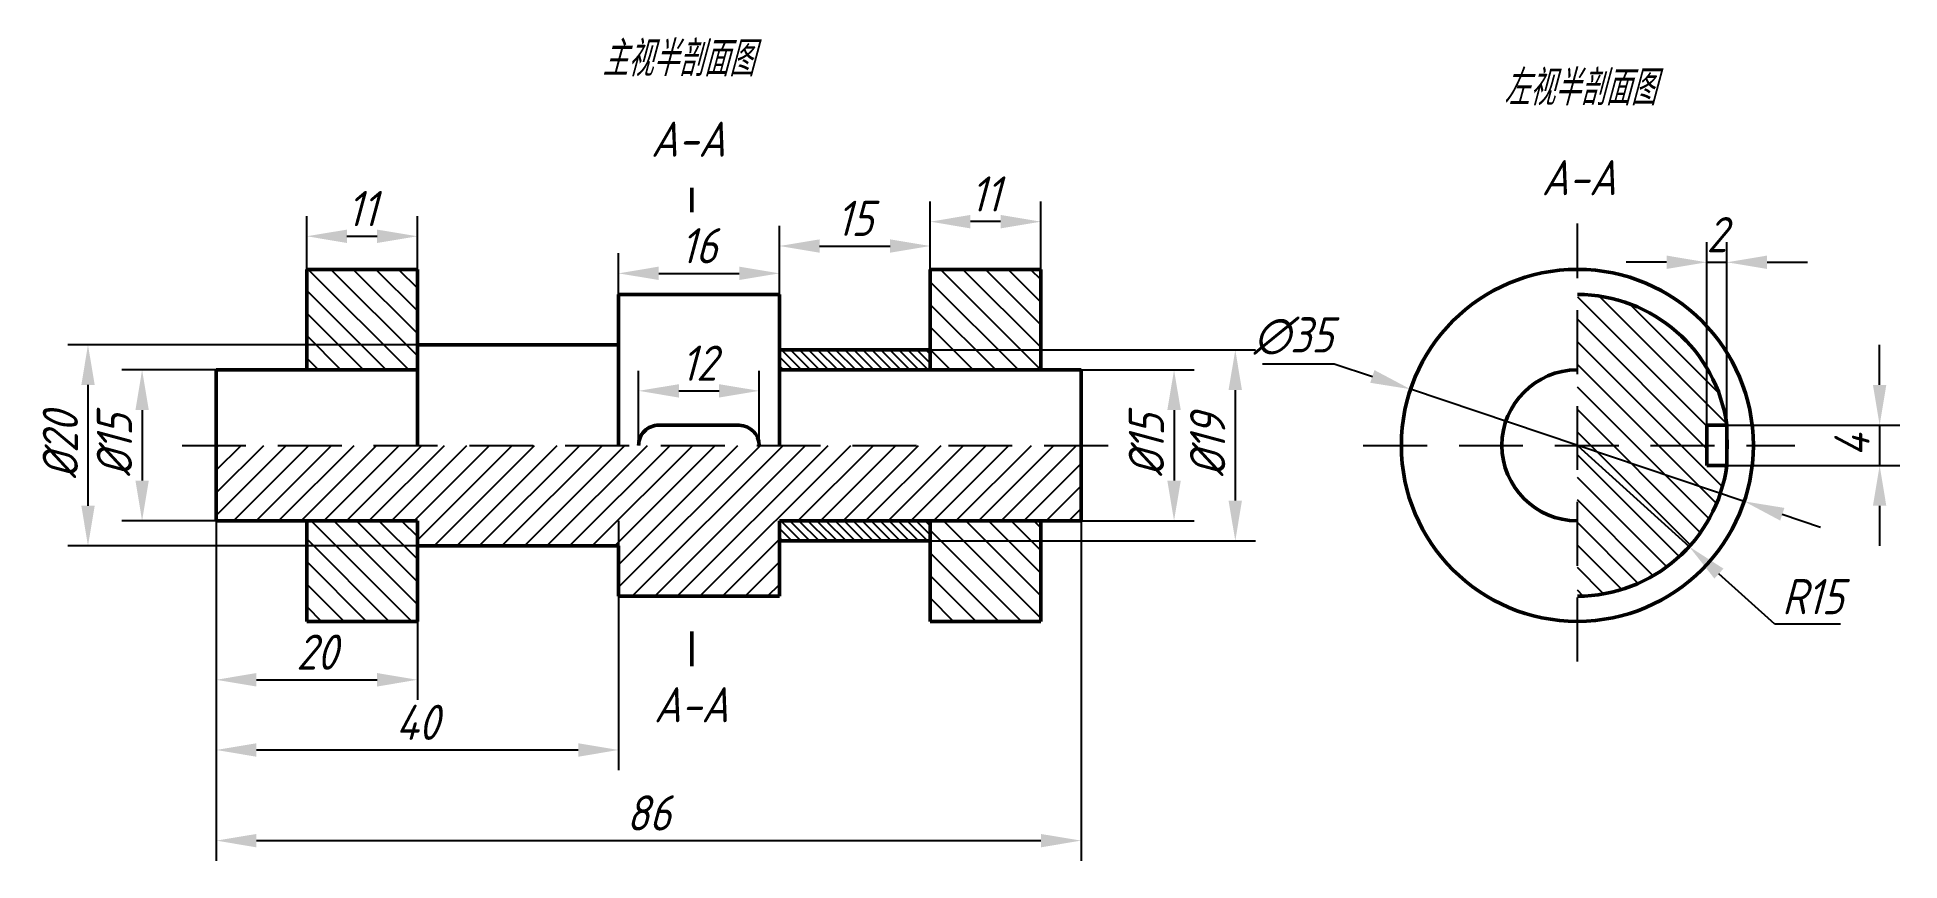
# Model space of a CAD drawing. Header units: millimetres. Extents: x 2 to 188, y 26 to 108.
import ezdxf

# ---------------------------------------------------------------- set-up
doc = ezdxf.new("R2010")
doc.units = ezdxf.units.MM
doc.header["$LTSCALE"] = 0.5
doc.linetypes.add('DASHED', pattern=[19.05, 12.7, -6.35])
for name, color, linetype, lineweight in [('剖面线', 3, 'Continuous', 25), ('尺寸标注', 7, 'Continuous', 25), ('文字标注', 7, 'Continuous', 25), ('点画线', 1, 'DASHED', 25), ('粗实线', 7, 'Continuous', 50)]:
    doc.layers.add(name, color=color, linetype=linetype, lineweight=lineweight)
doc.styles.add('国标汉字3.5', font='gbeitc.shx', dxfattribs={"height": 3.5, "bigfont": 'gbcbig.shx'})
doc.dimstyles.new('国标尺寸', dxfattribs={"dimtxt": 3.5, "dimasz": 4, "dimexe": 2, "dimexo": 0, "dimgap": 1, "dimtad": 1, "dimtoh": 1, "dimdec": 0, "dimdsep": 46, "dimtxsty": '国标汉字3.5', "dimcen": 3.5, "dimaunit": 1, "dimadec": 0, "dimazin": 1, "dimtfac": 1, "dimtdec": 0, "dimtmove": 0, "dimatfit": 3, "dimfxl": 1, "dimarcsym": 2})

# ---------------------------------------------------------------- blocks, each defined once
blk = doc.blocks.new('*D26')
at = {"layer": 'Defpoints', "color": 0, "transparency": 16777216}
for p in [(20.24, 60.12), (40.24, 60.12), (40.24, 44.31)]:
    blk.add_point(p, dxfattribs=at)
at = {"layer": '尺寸标注', "color": 0, "lineweight": -2, "transparency": 16777216}
for p, q in [((20.24, 60.12), (20.24, 42.31)), ((40.24, 60.12), (40.24, 42.31)), ((24.24, 44.31), (36.24, 44.31))]:
    blk.add_line(p, q, dxfattribs=at)
at = {"layer": '尺寸标注', "color": 0, "transparency": 16777216}
for points in [[(24.24, 44.98), (24.24, 43.64), (20.24, 44.31)], [(36.24, 44.98), (36.24, 43.64), (40.24, 44.31)]]:
    blk.add_solid(points, dxfattribs=at)
at = {"layer": '尺寸标注', "color": 0, "transparency": 16777216, "insert": (30.24, 47.06), "char_height": 3.5, "attachment_point": 5, "style": '国标汉字3.5'}
blk.add_mtext('20', dxfattribs=at)
blk = doc.blocks.new('*D27')
at = {"layer": 'Defpoints', "color": 0, "transparency": 16777216}
for p in [(76.24, 84.72), (60.24, 82.62), (76.24, 82.62)]:
    blk.add_point(p, dxfattribs=at)
at = {"layer": '尺寸标注', "color": 0, "lineweight": -2, "transparency": 16777216}
for p, q in [((60.24, 82.62), (60.24, 86.72)), ((76.24, 82.62), (76.24, 86.72)), ((64.24, 84.72), (72.24, 84.72))]:
    blk.add_line(p, q, dxfattribs=at)
at = {"layer": '尺寸标注', "color": 0, "transparency": 16777216}
for points in [[(64.24, 85.39), (64.24, 84.06), (60.24, 84.72)], [(72.24, 85.39), (72.24, 84.06), (76.24, 84.72)]]:
    blk.add_solid(points, dxfattribs=at)
at = {"layer": '尺寸标注', "color": 0, "transparency": 16777216, "insert": (68.24, 87.47), "char_height": 3.5, "attachment_point": 5, "style": '国标汉字3.5'}
blk.add_mtext('16', dxfattribs=at)
blk = doc.blocks.new('*D28')
at = {"layer": 'Defpoints', "color": 0, "transparency": 16777216}
for p in [(20.24, 60.12), (60.24, 60.12), (60.24, 37.33)]:
    blk.add_point(p, dxfattribs=at)
at = {"layer": '尺寸标注', "color": 0, "lineweight": -2, "transparency": 16777216}
for p, q in [((20.24, 60.12), (20.24, 35.33)), ((60.24, 60.12), (60.24, 35.33)), ((24.24, 37.33), (56.24, 37.33))]:
    blk.add_line(p, q, dxfattribs=at)
at = {"layer": '尺寸标注', "color": 0, "transparency": 16777216}
for points in [[(24.24, 38), (24.24, 36.66), (20.24, 37.33)], [(56.24, 38), (56.24, 36.66), (60.24, 37.33)]]:
    blk.add_solid(points, dxfattribs=at)
at = {"layer": '尺寸标注', "color": 0, "transparency": 16777216, "insert": (40.24, 40.08), "char_height": 3.5, "attachment_point": 5, "style": '国标汉字3.5'}
blk.add_mtext('40', dxfattribs=at)
blk = doc.blocks.new('*D29')
at = {"layer": 'Defpoints', "color": 0, "transparency": 16777216}
for p in [(91.24, 87.44), (76.24, 77.12), (91.24, 77.12)]:
    blk.add_point(p, dxfattribs=at)
at = {"layer": '尺寸标注', "color": 0, "lineweight": -2, "transparency": 16777216}
for p, q in [((76.24, 77.12), (76.24, 89.44)), ((91.24, 77.12), (91.24, 89.44)), ((80.24, 87.44), (87.24, 87.44))]:
    blk.add_line(p, q, dxfattribs=at)
at = {"layer": '尺寸标注', "color": 0, "transparency": 16777216}
for points in [[(80.24, 88.1), (80.24, 86.77), (76.24, 87.44)], [(87.24, 88.1), (87.24, 86.77), (91.24, 87.44)]]:
    blk.add_solid(points, dxfattribs=at)
at = {"layer": '尺寸标注', "color": 0, "transparency": 16777216, "insert": (83.74, 90.19), "char_height": 3.5, "attachment_point": 5, "style": '国标汉字3.5'}
blk.add_mtext('15', dxfattribs=at)
blk = doc.blocks.new('*D30')
at = {"layer": 'Defpoints', "color": 0, "transparency": 16777216}
for p in [(40.24, 88.41), (29.24, 85.12), (40.24, 85.12)]:
    blk.add_point(p, dxfattribs=at)
at = {"layer": '尺寸标注', "color": 0, "lineweight": -2, "transparency": 16777216}
for p, q in [((29.24, 85.12), (29.24, 90.41)), ((40.24, 85.12), (40.24, 90.41)), ((33.24, 88.41), (36.24, 88.41))]:
    blk.add_line(p, q, dxfattribs=at)
at = {"layer": '尺寸标注', "color": 0, "transparency": 16777216}
for points in [[(33.24, 89.07), (33.24, 87.74), (29.24, 88.41)], [(36.24, 89.07), (36.24, 87.74), (40.24, 88.41)]]:
    blk.add_solid(points, dxfattribs=at)
at = {"layer": '尺寸标注', "color": 0, "transparency": 16777216, "insert": (34.74, 91.16), "char_height": 3.5, "attachment_point": 5, "style": '国标汉字3.5'}
blk.add_mtext('11', dxfattribs=at)
blk = doc.blocks.new('*D31')
at = {"layer": 'Defpoints', "color": 0, "transparency": 16777216}
for p in [(91.24, 89.86), (91.24, 85.12), (102.24, 85.12)]:
    blk.add_point(p, dxfattribs=at)
at = {"layer": '尺寸标注', "color": 0, "lineweight": -2, "transparency": 16777216}
for p, q in [((91.24, 85.12), (91.24, 91.86)), ((102.24, 85.12), (102.24, 91.86)), ((98.24, 89.86), (95.24, 89.86))]:
    blk.add_line(p, q, dxfattribs=at)
at = {"layer": '尺寸标注', "color": 0, "transparency": 16777216}
for points in [[(95.24, 90.53), (95.24, 89.19), (91.24, 89.86)], [(98.24, 90.53), (98.24, 89.19), (102.24, 89.86)]]:
    blk.add_solid(points, dxfattribs=at)
at = {"layer": '尺寸标注', "color": 0, "transparency": 16777216, "insert": (96.74, 92.61), "char_height": 3.5, "attachment_point": 5, "style": '国标汉字3.5'}
blk.add_mtext('11', dxfattribs=at)
blk = doc.blocks.new('*D32')
at = {"layer": 'Defpoints', "color": 0, "transparency": 16777216}
for p in [(20.24, 60.12), (106.24, 60.12), (106.24, 28.32)]:
    blk.add_point(p, dxfattribs=at)
at = {"layer": '尺寸标注', "color": 0, "lineweight": -2, "transparency": 16777216}
for p, q in [((20.24, 60.12), (20.24, 26.32)), ((106.24, 60.12), (106.24, 26.32)), ((24.24, 28.32), (102.24, 28.32))]:
    blk.add_line(p, q, dxfattribs=at)
at = {"layer": '尺寸标注', "color": 0, "transparency": 16777216}
for points in [[(24.24, 28.98), (24.24, 27.65), (20.24, 28.32)], [(102.24, 28.98), (102.24, 27.65), (106.24, 28.32)]]:
    blk.add_solid(points, dxfattribs=at)
at = {"layer": '尺寸标注', "color": 0, "transparency": 16777216, "insert": (63.24, 31.07), "char_height": 3.5, "attachment_point": 5, "style": '国标汉字3.5'}
blk.add_mtext('86', dxfattribs=at)
blk = doc.blocks.new('*D33')
at = {"layer": 'Defpoints', "color": 0, "transparency": 16777216}
for p in [(155.58, 67.62), (166.7, 57.55)]:
    blk.add_point(p, dxfattribs=at)
at = {"layer": '尺寸标注', "color": 0, "lineweight": -2, "transparency": 16777216}
for p, q in [((155.58, 67.62), (166.7, 57.55)), ((175.22, 49.83), (169.66, 54.86)), ((181.76, 49.83), (175.22, 49.83))]:
    blk.add_line(p, q, dxfattribs=at)
blk.add_arc((155.58, 67.62), 15, 310.1818, 7.6623, dxfattribs=at)
at = {"layer": '尺寸标注', "color": 0, "transparency": 16777216}
blk.add_solid([(170.11, 55.36), (169.21, 54.37), (166.7, 57.55)], dxfattribs=at)
at = {"layer": '尺寸标注', "color": 0, "transparency": 16777216, "insert": (178.99, 52.58), "char_height": 3.5, "attachment_point": 5, "style": '国标汉字3.5'}
blk.add_mtext('R15', dxfattribs=at)
blk = doc.blocks.new('*D34')
at = {"layer": 'Defpoints', "color": 0, "transparency": 16777216}
for p in [(138.99, 73.2), (172.17, 62.05)]:
    blk.add_point(p, dxfattribs=at)
at = {"layer": '尺寸标注', "color": 0, "lineweight": -2, "transparency": 16777216}
for p, q in [((124.29, 75.74), (131.41, 75.74)), ((131.41, 75.74), (135.2, 74.47)), ((172.17, 62.05), (138.99, 73.2)), ((175.96, 60.77), (179.75, 59.5))]:
    blk.add_line(p, q, dxfattribs=at)
at = {"layer": '尺寸标注', "color": 0, "transparency": 16777216}
for points in [[(135.41, 75.1), (134.99, 73.84), (138.99, 73.2)], [(176.17, 61.4), (175.75, 60.14), (172.17, 62.05)]]:
    blk.add_solid(points, dxfattribs=at)
at = {"layer": '尺寸标注', "color": 0, "transparency": 16777216, "insert": (127.35, 78.49), "char_height": 3.5, "attachment_point": 5, "style": '国标汉字3.5'}
blk.add_mtext('∅35', dxfattribs=at)
blk = doc.blocks.new('*D36')
at = {"layer": 'Defpoints', "color": 0, "transparency": 16777216}
for p in [(106.24, 75.12), (106.24, 60.12), (115.48, 60.12)]:
    blk.add_point(p, dxfattribs=at)
at = {"layer": '尺寸标注', "color": 0, "lineweight": -2, "transparency": 16777216}
for p, q in [((106.24, 75.12), (117.48, 75.12)), ((115.48, 71.12), (115.48, 64.12)), ((106.24, 60.12), (117.48, 60.12))]:
    blk.add_line(p, q, dxfattribs=at)
at = {"layer": '尺寸标注', "color": 0, "transparency": 16777216}
for points in [[(114.81, 71.12), (116.15, 71.12), (115.48, 75.12)], [(114.81, 64.12), (116.15, 64.12), (115.48, 60.12)]]:
    blk.add_solid(points, dxfattribs=at)
at = {"layer": '尺寸标注', "color": 0, "transparency": 16777216, "insert": (112.73, 67.62), "char_height": 3.5, "attachment_point": 5, "rotation": 90, "style": '国标汉字3.5'}
blk.add_mtext('%%C15', dxfattribs=at)
blk = doc.blocks.new('*D37')
at = {"layer": 'Defpoints', "color": 0, "transparency": 16777216}
for p in [(20.24, 75.12), (12.87, 60.12), (20.24, 60.12)]:
    blk.add_point(p, dxfattribs=at)
at = {"layer": '尺寸标注', "color": 0, "lineweight": -2, "transparency": 16777216}
for p, q in [((20.24, 75.12), (10.87, 75.12)), ((12.87, 71.12), (12.87, 64.12)), ((20.24, 60.12), (10.87, 60.12))]:
    blk.add_line(p, q, dxfattribs=at)
at = {"layer": '尺寸标注', "color": 0, "transparency": 16777216}
for points in [[(12.21, 71.12), (13.54, 71.12), (12.87, 75.12)], [(12.21, 64.12), (13.54, 64.12), (12.87, 60.12)]]:
    blk.add_solid(points, dxfattribs=at)
at = {"layer": '尺寸标注', "color": 0, "transparency": 16777216, "insert": (10.12, 67.62), "char_height": 3.5, "attachment_point": 5, "rotation": 90, "style": '国标汉字3.5'}
blk.add_mtext('%%C15', dxfattribs=at)
blk = doc.blocks.new('*D38')
at = {"layer": 'Defpoints', "color": 0, "transparency": 16777216}
for p in [(60.24, 77.62), (7.49, 57.62), (60.24, 57.62)]:
    blk.add_point(p, dxfattribs=at)
at = {"layer": '尺寸标注', "color": 0, "lineweight": -2, "transparency": 16777216}
for p, q in [((60.24, 77.62), (5.49, 77.62)), ((7.49, 73.62), (7.49, 61.62)), ((60.24, 57.62), (5.49, 57.62))]:
    blk.add_line(p, q, dxfattribs=at)
at = {"layer": '尺寸标注', "color": 0, "transparency": 16777216}
for points in [[(6.83, 73.62), (8.16, 73.62), (7.49, 77.62)], [(6.83, 61.62), (8.16, 61.62), (7.49, 57.62)]]:
    blk.add_solid(points, dxfattribs=at)
at = {"layer": '尺寸标注', "color": 0, "transparency": 16777216, "insert": (4.74, 67.62), "char_height": 3.5, "attachment_point": 5, "rotation": 90, "style": '国标汉字3.5'}
blk.add_mtext('%%C20', dxfattribs=at)
blk = doc.blocks.new('*D39')
at = {"layer": 'Defpoints', "color": 0, "transparency": 16777216}
for p in [(91.24, 77.12), (91.24, 58.12), (121.57, 58.12)]:
    blk.add_point(p, dxfattribs=at)
at = {"layer": '尺寸标注', "color": 0, "lineweight": -2, "transparency": 16777216}
for p, q in [((91.24, 77.12), (123.57, 77.12)), ((121.57, 73.12), (121.57, 62.12)), ((91.24, 58.12), (123.57, 58.12))]:
    blk.add_line(p, q, dxfattribs=at)
at = {"layer": '尺寸标注', "color": 0, "transparency": 16777216}
for points in [[(120.9, 73.12), (122.23, 73.12), (121.57, 77.12)], [(120.9, 62.12), (122.23, 62.12), (121.57, 58.12)]]:
    blk.add_solid(points, dxfattribs=at)
at = {"layer": '尺寸标注', "color": 0, "transparency": 16777216, "insert": (118.82, 67.62), "char_height": 3.5, "attachment_point": 5, "rotation": 90, "style": '国标汉字3.5'}
blk.add_mtext('%%C19', dxfattribs=at)
blk = doc.blocks.new('*D40')
at = {"layer": 'Defpoints', "color": 0, "transparency": 16777216}
for p in [(74.24, 73.04), (62.24, 67.62), (74.24, 67.62)]:
    blk.add_point(p, dxfattribs=at)
at = {"layer": '尺寸标注', "color": 0, "lineweight": -2, "transparency": 16777216}
for p, q in [((62.24, 67.62), (62.24, 75.04)), ((74.24, 67.62), (74.24, 75.04)), ((66.24, 73.04), (70.24, 73.04))]:
    blk.add_line(p, q, dxfattribs=at)
at = {"layer": '尺寸标注', "color": 0, "transparency": 16777216}
for points in [[(66.24, 73.7), (66.24, 72.37), (62.24, 73.04)], [(70.24, 73.7), (70.24, 72.37), (74.24, 73.04)]]:
    blk.add_solid(points, dxfattribs=at)
at = {"layer": '尺寸标注', "color": 0, "transparency": 16777216, "insert": (68.24, 75.79), "char_height": 3.5, "attachment_point": 5, "style": '国标汉字3.5'}
blk.add_mtext('12', dxfattribs=at)
blk = doc.blocks.new('*D41')
at = {"layer": 'Defpoints', "color": 0, "transparency": 16777216}
for p in [(168.45, 69.62), (168.45, 65.62), (185.64, 65.62)]:
    blk.add_point(p, dxfattribs=at)
at = {"layer": '尺寸标注', "color": 0, "lineweight": -2, "transparency": 16777216}
for p, q in [((185.64, 73.62), (185.64, 77.62)), ((168.45, 69.62), (187.64, 69.62)), ((185.64, 69.62), (185.64, 65.62)), ((168.45, 65.62), (187.64, 65.62)), ((185.64, 61.62), (185.64, 57.62))]:
    blk.add_line(p, q, dxfattribs=at)
at = {"layer": '尺寸标注', "color": 0, "transparency": 16777216}
for points in [[(184.97, 73.62), (186.3, 73.62), (185.64, 69.62)], [(184.97, 61.62), (186.3, 61.62), (185.64, 65.62)]]:
    blk.add_solid(points, dxfattribs=at)
at = {"layer": '尺寸标注', "color": 0, "transparency": 16777216, "insert": (182.89, 67.62), "char_height": 3.5, "attachment_point": 5, "rotation": 90, "style": '国标汉字3.5'}
blk.add_mtext('4', dxfattribs=at)
blk = doc.blocks.new('*D42')
at = {"layer": 'Defpoints', "color": 0, "transparency": 16777216}
for p in [(170.45, 85.82), (168.45, 69.62), (170.45, 69.62)]:
    blk.add_point(p, dxfattribs=at)
at = {"layer": '尺寸标注', "color": 0, "lineweight": -2, "transparency": 16777216}
for p, q in [((168.45, 69.62), (168.45, 87.82)), ((170.45, 69.62), (170.45, 87.82)), ((164.45, 85.82), (160.45, 85.82)), ((168.45, 85.82), (170.45, 85.82)), ((174.45, 85.82), (178.45, 85.82))]:
    blk.add_line(p, q, dxfattribs=at)
at = {"layer": '尺寸标注', "color": 0, "transparency": 16777216}
for points in [[(164.45, 86.49), (164.45, 85.16), (168.45, 85.82)], [(174.45, 86.49), (174.45, 85.16), (170.45, 85.82)]]:
    blk.add_solid(points, dxfattribs=at)
at = {"layer": '尺寸标注', "color": 0, "transparency": 16777216, "insert": (169.45, 88.57), "char_height": 3.5, "attachment_point": 5, "style": '国标汉字3.5'}
blk.add_mtext('2', dxfattribs=at)

msp = doc.modelspace()

# ---------------------------------------------------------------- hatches: boundary and pattern name
at = {"layer": '剖面线'}
h = msp.add_hatch(dxfattribs=at)
h.set_pattern_fill('ANSI31', color=256, scale=0.5, angle=90)
h.paths.add_polyline_path([(40.24, 85.12), (29.24, 85.12), (29.24, 75.12), (40.24, 75.12), (40.24, 77.62)])
h.paths.add_polyline_path([(40.24, 57.62), (40.24, 60.12), (29.24, 60.12), (29.24, 50.12), (40.24, 50.12)])
h.paths.add_polyline_path([(102.24, 85.12), (91.24, 85.12), (91.24, 77.12), (91.24, 75.12), (102.24, 75.12)])
h.paths.add_polyline_path([(102.24, 60.12), (91.24, 60.12), (91.24, 58.12), (91.24, 50.12), (102.24, 50.12)])
h = msp.add_hatch(dxfattribs=at)
h.set_pattern_fill('ANSI31', color=256, scale=0.5, angle=90)
h.paths.add_polyline_path([(155.58, 82.62), (155.58, 67.62), (168.45, 67.62), (168.45, 69.62), (170.45, 69.62, 0.375565)])
h.paths.add_polyline_path([(170.45, 65.62), (168.45, 65.62), (168.45, 67.62), (155.58, 67.62), (155.58, 52.62, 0.375565)])
h = msp.add_hatch(dxfattribs=at)
h.set_pattern_fill('ANSI31', color=256, scale=0.2, angle=90)
h.paths.add_polyline_path([(91.24, 77.12), (76.24, 77.12), (76.24, 75.12), (91.24, 75.12)])
h.paths.add_polyline_path([(91.24, 60.12), (76.24, 60.12), (76.24, 58.12), (91.24, 58.12)])
h = msp.add_hatch(dxfattribs=at)
h.set_pattern_fill('ANSI31', color=256, scale=0.5)
h.paths.add_polyline_path([(106.24, 67.62), (20.24, 67.62), (20.24, 60.12), (40.24, 60.12), (40.24, 57.62), (60.24, 57.62), (60.24, 52.62), (76.24, 52.62), (76.24, 60.12), (106.24, 60.12)])

# ---------------------------------------------------------------- linework, layer by layer
at = {"layer": '点画线'}
for p, q in [((155.58, 46.13), (155.58, 89.68)), ((16.84, 67.62), (109.85, 67.62)), ((134.29, 67.62), (177.21, 67.62))]:
    msp.add_line(p, q, dxfattribs=at)
at = {"layer": '粗实线'}
for p, q in [((67.53, 93.22), (67.53, 90.8)), ((29.24, 75.12), (29.24, 85.12)), ((29.24, 85.12), (40.24, 85.12)), ((40.24, 85.12), (40.24, 77.62)), ((102.24, 85.12), (91.24, 85.12)), ((91.24, 85.12), (91.24, 77.12)), ((102.24, 75.12), (102.24, 85.12)), ((60.24, 77.62), (60.24, 82.62)), ((60.24, 82.62), (76.24, 82.62)), ((60.24, 82.62), (62.24, 82.62)), ((60.24, 82.62), (60.24, 67.62)), ((74.24, 82.62), (76.24, 82.62)), ((76.24, 82.62), (76.24, 67.62)), ((76.24, 82.62), (76.24, 67.62)), ((40.24, 77.62), (60.24, 77.62)), ((40.24, 77.62), (40.24, 67.62)), ((76.24, 75.12), (76.24, 77.12)), ((76.24, 77.12), (91.24, 77.12)), ((91.24, 77.12), (91.24, 75.12)), ((20.24, 75.12), (40.24, 75.12)), ((20.24, 75.12), (20.24, 60.12)), ((40.24, 75.12), (29.24, 75.12)), ((76.24, 67.62), (76.24, 75.12)), ((76.24, 75.12), (106.24, 75.12)), ((91.24, 75.12), (102.24, 75.12)), ((106.24, 75.12), (106.24, 67.62)), ((64.24, 69.62), (72.24, 69.62)), ((170.45, 69.62), (168.45, 69.62)), ((168.45, 69.62), (168.45, 65.62)), ((170.45, 69.62), (170.45, 65.62)), ((106.24, 67.62), (106.24, 60.12)), ((168.45, 65.62), (170.45, 65.62)), ((20.24, 60.12), (40.24, 60.12)), ((40.24, 60.12), (29.24, 60.12)), ((29.24, 60.12), (29.24, 50.12)), ((40.24, 60.12), (40.24, 57.62)), ((106.24, 60.12), (76.24, 60.12)), ((76.24, 60.12), (76.24, 58.12)), ((76.24, 52.62), (76.24, 60.12)), ((91.24, 58.12), (91.24, 60.12)), ((91.24, 58.12), (91.24, 60.12)), ((91.24, 60.12), (102.24, 60.12)), ((102.24, 60.12), (102.24, 50.12)), ((60.24, 57.62), (40.24, 57.62)), ((40.24, 50.12), (40.24, 57.62)), ((60.24, 52.62), (60.24, 57.62)), ((76.24, 58.12), (91.24, 58.12)), ((91.24, 50.12), (91.24, 58.12)), ((76.24, 52.62), (60.24, 52.62)), ((29.24, 50.12), (40.24, 50.12)), ((102.24, 50.12), (91.24, 50.12)), ((67.53, 49.11), (67.53, 45.67))]:
    msp.add_line(p, q, dxfattribs=at)
msp.add_circle((155.58, 67.62), 17.5, dxfattribs=at)
for centre, radius, start, end in [((155.58, 67.62), 15, 7.6623, 90), ((155.58, 67.62), 7.5, 90, 270), ((64.24, 67.62), 2, 89.9684, 180.0316), ((72.2, 67.58), 2.04, 1.084, 88.916), ((155.58, 67.62), 15, 270, 352.3377)]:
    msp.add_arc(centre, radius, start, end, dxfattribs=at)

# ---------------------------------------------------------------- texts
at = {"layer": '文字标注', "char_height": 3.5, "attachment_point": 1, "style": '国标汉字3.5'}
for s, width, insert in [('主视半剖面图', 20.6093, (58.6, 107.82)), ('左视半剖面图', 20.6093, (148.26, 104.93)), ('A-A', 17.1527, (63.47, 99.81)), ('A-A', 17.1527, (152.03, 95.99)), ('A-A', 17.1527, (63.77, 43.58))]:
    msp.add_mtext_dynamic_manual_height_columns(s, width=width, gutter_width=17.5, heights=[0], dxfattribs=dict(at, insert=insert))

# ---------------------------------------------------------------- dimensions: what is measured, and where the dimension line sits
at = {"layer": '尺寸标注'}
for base, p1, p2, picture, middle in [((91.24, 89.86), (102.24, 85.12), (91.24, 85.12), '*D31', (96.74, 92.61)), ((40.24, 88.41), (29.24, 85.12), (40.24, 85.12), '*D30', (34.74, 91.16)), ((91.24, 87.44), (76.24, 77.12), (91.24, 77.12), '*D29', (83.74, 90.19)), ((76.24, 84.72), (60.24, 82.62), (76.24, 82.62), '*D27', (68.24, 87.47)), ((74.24, 73.04), (62.24, 67.62), (74.24, 67.62), '*D40', (68.24, 75.79)), ((40.24, 44.31), (20.24, 60.12), (40.24, 60.12), '*D26', (30.24, 47.06)), ((60.24, 37.33), (20.24, 60.12), (60.24, 60.12), '*D28', (40.24, 40.08)), ((106.24, 28.32), (20.24, 60.12), (106.24, 60.12), '*D32', (63.24, 31.07))]:
    dim = msp.add_linear_dim(base=base, p1=p1, p2=p2, dimstyle='国标尺寸', dxfattribs=at)
    dim.commit()
    dim.dimension.update_dxf_attribs({"geometry": picture, "text_midpoint": middle})
dim = msp.add_linear_dim(base=(170.45, 85.82), p1=(168.45, 69.62), p2=(170.45, 69.62), dimstyle='国标尺寸', dxfattribs=at)
dim.commit()
dim.dimension.update_dxf_attribs({"geometry": '*D42', "text_midpoint": (169.45, 85.82), "dimtype": 160})
dim = msp.add_diameter_dim_2p(p1=(172.17, 62.05), p2=(138.99, 73.2), dimstyle='国标尺寸', dxfattribs=at)
dim.commit()
dim.dimension.update_dxf_attribs({"geometry": '*D34', "text_midpoint": (127.35, 75.74)})
for base, p1, p2, picture, middle in [((7.49, 57.62), (60.24, 77.62), (60.24, 57.62), '*D38', (4.74, 67.62)), ((121.57, 58.12), (91.24, 77.12), (91.24, 58.12), '*D39', (118.82, 67.62)), ((12.87, 60.12), (20.24, 75.12), (20.24, 60.12), '*D37', (10.12, 67.62)), ((115.48, 60.12), (106.24, 75.12), (106.24, 60.12), '*D36', (112.73, 67.62))]:
    dim = msp.add_linear_dim(base=base, p1=p1, p2=p2, angle=90, text='%%C<>', dimstyle='国标尺寸', dxfattribs=at)
    dim.commit()
    dim.dimension.update_dxf_attribs({"geometry": picture, "text_midpoint": middle})
dim = msp.add_linear_dim(base=(185.64, 65.62), p1=(168.45, 69.62), p2=(168.45, 65.62), angle=90, dimstyle='国标尺寸', dxfattribs=at)
dim.commit()
dim.dimension.update_dxf_attribs({"geometry": '*D41', "text_midpoint": (185.64, 67.62), "dimtype": 160})
dim = msp.add_radius_dim(center=(155.58, 67.62), mpoint=(166.7, 57.55), dimstyle='国标尺寸', dxfattribs=at)
dim.commit()
dim.dimension.update_dxf_attribs({"geometry": '*D33', "text_midpoint": (178.99, 52.58)})

doc.saveas('drawing.dxf')
